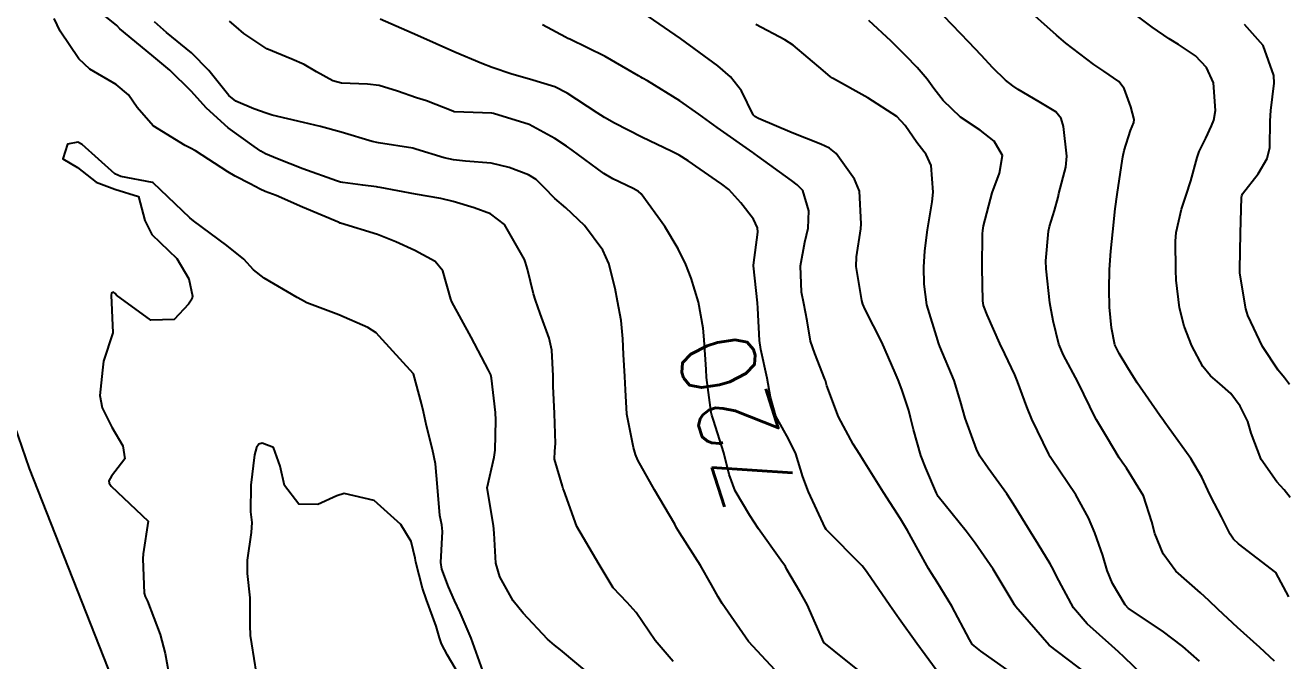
# Model space of a CAD drawing. Header units: metres. Extents: x 298520 to 308411, y 7433745 to 7450750.
# Drawn here: x 304905.3 to 304972.6, y 7438634.6 to 7438668.4 of the extents above; entities that cross this region are included whole.
import ezdxf
from ezdxf.enums import TextEntityAlignment as Align

# ---------------------------------------------------------------- set-up
doc = ezdxf.new("R2010")
doc.units = ezdxf.units.M
doc.header["$LTSCALE"] = 10
for name, color, linetype in [('Cotas', 45, 'Continuous'), ('Curvas de Nivel 1m', 11, 'Continuous'), ('Curvas de Nivel 5m', 15, 'Continuous'), ('Linha Férrea', 251, 'TRACKS')]:
    doc.layers.add(name, color=color, linetype=linetype)
doc.styles.add('Style-STANDARD', font='STANDARD.shx')
doc.linetypes.add('TRACKS', pattern='A,0.15,[130,ltypeshp.shx,S=0.25,R=0,X=0,Y=0],0.15', length=0.3)

msp = doc.modelspace()

# ---------------------------------------------------------------- linework, layer by layer
at = {"layer": 'Curvas de Nivel 1m', "flags": 128}
for points, elevation in [([(304939.802, 7438634.584), (304938.852, 7438635.71), (304937.835, 7438637.192), (304937.364, 7438637.727), (304936.614, 7438638.502), (304935.863, 7438639.75), (304934.677, 7438641.762), (304933.987, 7438643.694), (304933.962, 7438643.77), (304933.914, 7438643.905), (304933.499, 7438645.347), (304933.509, 7438645.776), (304933.539, 7438646.176), (304933.498, 7438647.777), (304933.43, 7438649.231), (304933.417, 7438649.778), (304933.356, 7438651.139), (304933.208, 7438651.782), (304932.729, 7438653.083), (304932.487, 7438653.793), (304932.38, 7438654.139), (304932.049, 7438655.443), (304931.957, 7438655.801), (304931.901, 7438655.956), (304930.828, 7438657.813), (304930.089, 7438658.379), (304929.212, 7438658.708), (304928.095, 7438659.044), (304927.441, 7438659.194), (304926.098, 7438659.423), (304924.212, 7438659.779), (304924.102, 7438659.798), (304924.023, 7438659.812), (304923.303, 7438659.902), (304922.236, 7438660.05), (304922.104, 7438660.075), (304921.888, 7438660.139), (304920.111, 7438660.783), (304918.757, 7438661.313), (304918.119, 7438661.579), (304917.874, 7438661.717), (304917.508, 7438661.969), (304916.137, 7438662.948), (304914.981, 7438664.002), (304914.162, 7438664.898), (304913.032, 7438666.021), (304912.184, 7438666.739), (304910.555, 7438668.055), (304910.374, 7438668.227), (304910.206, 7438668.392), (304908.679, 7438669.615)], 718), ([(304972.561, 7438638.02), (304971.863, 7438639.32), (304969.878, 7438640.838), (304969.622, 7438641.085), (304969.444, 7438641.347), (304968.977, 7438642.273), (304968.419, 7438643.362), (304968.25, 7438643.699), (304967.923, 7438644.378), (304967.344, 7438645.376), (304965.961, 7438647.295), (304965.89, 7438647.391), (304965.698, 7438647.661), (304964.485, 7438649.405), (304963.991, 7438650.204), (304963.538, 7438650.956), (304963.305, 7438651.42), (304963.119, 7438652.321), (304963.02, 7438653.425), (304962.993, 7438654.376), (304963.025, 7438655.425), (304963.092, 7438656.401), (304963.195, 7438657.423), (304963.325, 7438658.651), (304963.428, 7438659.42), (304963.664, 7438660.962), (304963.734, 7438661.416), (304963.8, 7438661.743), (304964.144, 7438662.823), (304964.315, 7438663.244), (304964.331, 7438663.408), (304964.16, 7438664.078), (304963.802, 7438665.048), (304963.51, 7438665.42), (304962.721, 7438665.974), (304962.182, 7438666.327), (304960.701, 7438667.455), (304960.199, 7438667.888), (304958.413, 7438669.478)], 727), ([(304935.552, 7438633.752), (304933.807, 7438635.201), (304933.488, 7438635.453), (304933.128, 7438635.78), (304931.833, 7438637.157), (304931.293, 7438637.805), (304930.586, 7438639.082), (304930.377, 7438639.815), (304930.278, 7438641.416), (304930.244, 7438641.816), (304929.913, 7438643.82), (304930.292, 7438645.454), (304930.344, 7438645.816), (304930.366, 7438647.407), (304930.346, 7438647.816), (304930.142, 7438649.657), (304930.104, 7438649.819), (304929.985, 7438650.078), (304929.051, 7438651.83), (304928.031, 7438653.715), (304927.985, 7438653.841), (304927.56, 7438655.359), (304927.145, 7438655.854), (304926.061, 7438656.428), (304925.058, 7438656.89), (304924.074, 7438657.289), (304922.114, 7438657.888), (304922.083, 7438657.896), (304922.029, 7438657.921), (304920.091, 7438658.735), (304918.691, 7438659.36), (304918.099, 7438659.579), (304917.832, 7438659.696), (304917.31, 7438659.972), (304916.501, 7438660.378), (304916.109, 7438660.613), (304914.401, 7438661.726), (304914.122, 7438661.876), (304913.836, 7438662.013), (304912.139, 7438663.069), (304911.299, 7438664.043), (304910.822, 7438664.713), (304910.165, 7438665.265), (304908.772, 7438666.074), (304908.181, 7438666.627), (304907.19, 7438668.095), (304906.87, 7438668.761)], 717), ([(304953.799, 7438634.147), (304953.207, 7438634.94), (304952.762, 7438635.546), (304951.832, 7438636.863), (304951.339, 7438637.565), (304950.126, 7438639.311), (304949.936, 7438639.579), (304949.864, 7438639.667), (304947.947, 7438641.599), (304947.884, 7438641.692), (304947.001, 7438643.614), (304946.708, 7438644.405), (304946.333, 7438645.624), (304945.945, 7438646.421), (304945.265, 7438647.637), (304944.977, 7438648.636), (304944.807, 7438649.642), (304944.466, 7438651.178), (304944.391, 7438651.646), (304944.309, 7438653.367), (304944.296, 7438653.647), (304944.078, 7438655.625), (304944.081, 7438655.65), (304944.309, 7438657.418), (304944.301, 7438657.648), (304944.087, 7438658.098), (304943.401, 7438658.966), (304942.764, 7438659.67), (304942.397, 7438659.967), (304942.108, 7438660.163), (304940.603, 7438661.21), (304940.121, 7438661.509), (304939.731, 7438661.704), (304938.134, 7438662.455), (304936.682, 7438663.205), (304936.149, 7438663.514), (304935.771, 7438663.754), (304934.163, 7438664.803), (304933.517, 7438665.13), (304932.17, 7438665.549), (304931.227, 7438665.809), (304930.178, 7438666.169), (304929.627, 7438666.38), (304928.19, 7438666.978), (304926.203, 7438667.87), (304924.211, 7438668.738)], 721), ([(304961.798, 7438633.947), (304959.813, 7438635.46), (304958.043, 7438637.487), (304957.96, 7438637.604), (304957.846, 7438637.815), (304956.828, 7438639.5), (304955.877, 7438640.883), (304955.394, 7438641.515), (304953.91, 7438643.364), (304953.81, 7438643.532), (304953.249, 7438644.863), (304952.99, 7438645.544), (304952.591, 7438646.913), (304952.433, 7438647.553), (304952.337, 7438647.925), (304951.978, 7438649.047), (304951.773, 7438649.562), (304951.62, 7438649.93), (304950.907, 7438651.571), (304950.029, 7438653.301), (304949.904, 7438653.581), (304949.846, 7438653.771), (304949.549, 7438655.585), (304949.554, 7438656.092), (304949.785, 7438657.583), (304949.814, 7438657.855), (304949.719, 7438659.584), (304949.46, 7438660.236), (304948.484, 7438661.596), (304948.127, 7438661.877), (304947.656, 7438662.081), (304946.139, 7438662.692), (304944.342, 7438663.456), (304944.152, 7438663.562), (304944.068, 7438663.651), (304943.436, 7438664.931), (304942.856, 7438665.67), (304942.181, 7438666.246), (304940.203, 7438667.7), (304938.216, 7438669.069)], 723), ([(304971.806, 7438634.604), (304971.009, 7438635.328), (304969.829, 7438636.392), (304968.794, 7438637.356), (304968.312, 7438637.828), (304967.852, 7438638.233), (304966.544, 7438639.383), (304965.872, 7438640.307), (304965.431, 7438641.395), (304965.279, 7438642.01), (304964.833, 7438643.401), (304963.927, 7438644.856), (304963.692, 7438645.175), (304963.534, 7438645.416), (304962.913, 7438646.461), (304962.328, 7438647.435), (304962.198, 7438647.669), (304961.97, 7438648.137), (304961.341, 7438649.446), (304960.58, 7438650.871), (304960.324, 7438651.457), (304960.021, 7438652.693), (304959.872, 7438653.462), (304959.839, 7438653.658), (304959.654, 7438655.464), (304959.641, 7438655.882), (304959.778, 7438657.463), (304959.835, 7438657.712), (304960.094, 7438658.562), (304960.283, 7438659.276), (304960.325, 7438659.458), (304960.701, 7438660.871), (304960.754, 7438661.454), (304960.574, 7438663.028), (304960.449, 7438663.457), (304960.156, 7438663.806), (304959.284, 7438664.347), (304958.168, 7438664.997), (304957.871, 7438665.186), (304957.481, 7438665.49), (304956.821, 7438666.142), (304956.186, 7438666.816), (304955.535, 7438667.517), (304954.213, 7438668.896)], 726), ([(304972.631, 7438643.309), (304972.307, 7438643.705), (304971.921, 7438644.138), (304971.089, 7438645.328), (304970.565, 7438646.722), (304970.377, 7438647.336), (304969.971, 7438648.167), (304969.472, 7438648.842), (304968.887, 7438649.356), (304968.392, 7438649.768), (304967.992, 7438650.269), (304967.407, 7438651.376), (304966.993, 7438652.405), (304966.745, 7438653.383), (304966.571, 7438654.861), (304966.549, 7438655.385), (304966.529, 7438656.933), (304966.566, 7438657.385), (304966.847, 7438658.631), (304967.099, 7438659.38), (304967.352, 7438660.136), (304967.681, 7438661.374), (304967.798, 7438661.703), (304968.139, 7438662.414), (304968.452, 7438663.062), (304968.568, 7438663.364), (304968.665, 7438663.869), (304968.544, 7438665.356), (304968.181, 7438666.155), (304967.599, 7438666.781), (304966.689, 7438667.383), (304966.197, 7438667.681), (304965.297, 7438668.309), (304964.218, 7438669.112)], 728), ([(304945.701, 7438633.631), (304943.813, 7438635.65), (304942.416, 7438637.671), (304942.194, 7438638.023), (304941.853, 7438638.657), (304941.261, 7438639.686), (304940.161, 7438641.417), (304939.99, 7438641.699), (304939.886, 7438641.893), (304938.816, 7438643.711), (304937.929, 7438645.286), (304937.805, 7438645.595), (304937.76, 7438645.723), (304937.693, 7438645.967), (304937.344, 7438647.729), (304937.268, 7438649.023), (304937.239, 7438649.731), (304937.163, 7438650.901), (304937.131, 7438651.733), (304937.033, 7438652.72), (304936.852, 7438653.738), (304936.722, 7438654.422), (304936.392, 7438655.745), (304936.064, 7438656.456), (304935.082, 7438657.76), (304934.092, 7438658.702), (304933.517, 7438659.198), (304932.937, 7438659.787), (304932.515, 7438660.202), (304932.109, 7438660.455), (304931.084, 7438660.84), (304930.115, 7438661.072), (304928.759, 7438661.191), (304928.117, 7438661.248), (304927.626, 7438661.356), (304926.122, 7438661.825), (304925.954, 7438661.872), (304924.127, 7438662.163), (304923.786, 7438662.238), (304922.135, 7438662.719), (304921.049, 7438663.021), (304920.142, 7438663.239), (304918.478, 7438663.626), (304918.149, 7438663.728), (304917.49, 7438663.97), (304916.538, 7438664.366), (304916.16, 7438664.679), (304915.096, 7438666.001), (304914.187, 7438666.941), (304912.858, 7438668.023), (304912.208, 7438668.587)], 719), ([(304957.798, 7438633.987), (304956.178, 7438635.138), (304955.812, 7438635.413), (304955.717, 7438635.511), (304955.573, 7438635.756), (304954.624, 7438637.522), (304953.856, 7438638.807), (304953.572, 7438639.247), (304953.397, 7438639.537), (304952.848, 7438640.521), (304952.266, 7438641.554), (304951.892, 7438642.17), (304950.997, 7438643.569), (304949.93, 7438645.269), (304949.736, 7438645.582), (304949.387, 7438646.14), (304948.609, 7438647.594), (304947.979, 7438649.247), (304947.904, 7438649.523), (304947.881, 7438649.602), (304947.345, 7438650.959), (304947.119, 7438651.613), (304946.936, 7438652.7), (304946.765, 7438653.619), (304946.641, 7438654.223), (304946.577, 7438655.622), (304946.818, 7438656.872), (304946.981, 7438657.617), (304947.023, 7438658.547), (304946.701, 7438659.621), (304946.41, 7438659.93), (304946.108, 7438660.149), (304944.317, 7438661.452), (304944.122, 7438661.597), (304944.09, 7438661.618), (304944.044, 7438661.651), (304942.142, 7438662.971), (304941.163, 7438663.69), (304940.16, 7438664.399), (304938.435, 7438665.453), (304938.172, 7438665.6), (304938.092, 7438665.641), (304937.962, 7438665.723), (304936.188, 7438666.755), (304934.308, 7438667.662), (304934.202, 7438667.71), (304934.079, 7438667.772), (304932.857, 7438668.438)], 722), ([(304965.27, 7438633.395), (304963.807, 7438634.814), (304963.502, 7438635.106), (304963.144, 7438635.42), (304961.83, 7438636.582), (304961.102, 7438637.447), (304960.194, 7438639.123), (304960.032, 7438639.458), (304959.866, 7438639.771), (304959.227, 7438640.821), (304958.812, 7438641.476), (304957.905, 7438642.957), (304957.555, 7438643.494), (304956.568, 7438644.863), (304956.13, 7438645.508), (304955.938, 7438645.875), (304955.332, 7438647.516), (304955.086, 7438648.404), (304954.75, 7438649.522), (304954.001, 7438651.332), (304953.943, 7438651.471), (304953.925, 7438651.531), (304953.879, 7438651.658), (304953.297, 7438653.541), (304953.154, 7438654.654), (304953.145, 7438655.544), (304953.19, 7438656.419), (304953.339, 7438657.541), (304953.588, 7438659.028), (304953.631, 7438659.537), (304953.53, 7438660.952), (304953.266, 7438661.543), (304952.765, 7438662.183), (304952.146, 7438663.078), (304951.714, 7438663.564), (304950.163, 7438664.556), (304948.277, 7438665.599), (304948.174, 7438665.666), (304947.779, 7438666.006), (304946.199, 7438667.351), (304945.743, 7438667.635), (304944.211, 7438668.453)], 724), ([(304972.601, 7438649.311), (304972.332, 7438649.66), (304971.99, 7438650.069), (304971.158, 7438651.328), (304970.385, 7438652.979), (304970.273, 7438653.338), (304970.047, 7438654.703), (304969.961, 7438655.251), (304969.955, 7438655.341), (304969.952, 7438655.444), (304969.985, 7438657.341), (304970.041, 7438659.279), (304970.053, 7438659.341), (304970.104, 7438659.442), (304970.936, 7438660.51), (304971.403, 7438661.327), (304971.542, 7438661.916), (304971.56, 7438663.326), (304971.6, 7438663.884), (304971.782, 7438665.324), (304971.767, 7438665.734), (304971.2, 7438667.33), (304970.21, 7438668.447)], 729), ([(304929.773, 7438633.841), (304929.063, 7438635.828), (304928.472, 7438637.195), (304928.171, 7438637.837), (304927.85, 7438638.555), (304927.501, 7438639.487), (304927.448, 7438639.846), (304927.536, 7438641.501), (304927.502, 7438641.846), (304927.392, 7438642.345), (304927.27, 7438643.85), (304927.168, 7438645.094), (304927.006, 7438645.854), (304926.689, 7438647.121), (304926.523, 7438647.862), (304926.409, 7438648.305), (304925.983, 7438649.87), (304924.164, 7438651.888), (304924.005, 7438652.054), (304923.557, 7438652.35), (304922.019, 7438653.007), (304920.316, 7438653.65), (304920.031, 7438653.805), (304919.808, 7438653.942), (304918.043, 7438654.972), (304917.488, 7438655.409), (304916.963, 7438655.976), (304916.064, 7438656.701), (304914.28, 7438658.008), (304914.085, 7438658.178), (304912.146, 7438660.03), (304912.103, 7438660.046), (304910.415, 7438660.364), (304910.107, 7438660.513), (304908.363, 7438662.078), (304908.125, 7438662.189), (304907.586, 7438662.088), (304907.332, 7438661.309), (304908.111, 7438660.85), (304909.111, 7438660.07), (304910.099, 7438659.692), (304911.368, 7438659.313), (304911.7, 7438658.036), (304912.072, 7438657.284), (304913.407, 7438656.016), (304914.042, 7438654.927), (304914.227, 7438654.008), (304914.19, 7438653.849), (304914.026, 7438653.582), (304913.26, 7438652.772), (304912.013, 7438652.732), (304910.193, 7438654.058), (304910.123, 7438654.148), (304910.035, 7438654.218), (304909.93, 7438654.165), (304909.916, 7438654.061), (304910.003, 7438652.06), (304909.502, 7438650.55), (304909.444, 7438650.065), (304909.305, 7438648.731), (304909.434, 7438648.065), (304909.948, 7438647.049), (304910.528, 7438646.054), (304910.627, 7438645.352), (304909.917, 7438644.445), (304909.787, 7438644.188), (304909.802, 7438644.061), (304909.911, 7438643.911), (304911.883, 7438642.04), (304911.606, 7438640.302), (304911.583, 7438640.043), (304911.668, 7438638.218), (304911.719, 7438638.041), (304911.839, 7438637.79), (304912.518, 7438636.029), (304912.78, 7438635.003), (304912.963, 7438634.022)], 716)]:
    msp.add_lwpolyline(points, dxfattribs=dict(at, elevation=elevation))
at = {"layer": 'Curvas de Nivel 5m', "flags": 128}
for points, elevation in [([(304949.797, 7438634.012), (304948.925, 7438634.714), (304947.813, 7438635.6), (304946.929, 7438637.614), (304946.546, 7438638.315), (304945.861, 7438639.48), (304945.774, 7438639.631), (304945.527, 7438639.972), (304944.349, 7438641.645), (304943.893, 7438642.352), (304943.111, 7438643.662), (304942.78, 7438644.526), (304942.51, 7438645.671), (304941.959, 7438647.411), (304941.863, 7438647.681), (304941.828, 7438647.818), (304941.587, 7438649.684), (304941.558, 7438650.113), (304941.46, 7438651.685), (304941.4, 7438652.298), (304941.151, 7438653.689), (304940.767, 7438654.971), (304940.481, 7438655.696), (304940.065, 7438656.526), (304939.361, 7438657.707), (304938.1, 7438659.44), (304937.956, 7438659.576), (304937.677, 7438659.726), (304936.605, 7438660.24), (304936.111, 7438660.535), (304934.436, 7438661.767), (304934.126, 7438661.986), (304933.517, 7438662.394), (304932.143, 7438663.128), (304930.253, 7438663.717), (304930.152, 7438663.734), (304928.181, 7438663.811), (304928.153, 7438663.815), (304928.079, 7438663.841), (304926.683, 7438664.387), (304926.16, 7438664.559), (304925.135, 7438664.908), (304924.166, 7438665.208), (304923.551, 7438665.284), (304922.167, 7438665.335), (304921.703, 7438665.452), (304920.839, 7438665.93), (304920.179, 7438666.317), (304919.516, 7438666.613), (304918.191, 7438667.15), (304916.963, 7438667.979), (304916.551, 7438668.329), (304916.209, 7438668.635)], 720), ([(304967.805, 7438634.601), (304966.926, 7438635.379), (304965.825, 7438636.225), (304964.036, 7438637.408), (304963.845, 7438637.601), (304963.171, 7438638.736), (304962.892, 7438639.425), (304962.66, 7438640.218), (304962.235, 7438641.435), (304961.895, 7438642.22), (304961.22, 7438643.447), (304959.932, 7438645.363), (304959.89, 7438645.419), (304959.869, 7438645.461), (304959.791, 7438645.606), (304958.888, 7438647.476), (304958.62, 7438648.131), (304958.129, 7438649.479), (304957.986, 7438649.826), (304957.445, 7438650.936), (304957.179, 7438651.492), (304956.509, 7438653.019), (304956.325, 7438653.506), (304956.281, 7438653.752), (304956.239, 7438655.507), (304956.264, 7438657.323), (304956.28, 7438657.507), (304956.322, 7438657.744), (304956.776, 7438659.5), (304957.171, 7438660.551), (304957.323, 7438661.492), (304956.891, 7438662.256), (304956.143, 7438662.827), (304955.101, 7438663.521), (304954.162, 7438664.403), (304953.68, 7438665.049), (304953.32, 7438665.543), (304952.792, 7438666.164), (304952.191, 7438666.78), (304951.405, 7438667.568), (304950.214, 7438668.661)], 725), ([(304928.44, 7438633.834), (304927.804, 7438634.925), (304927.489, 7438635.524), (304927.38, 7438635.846), (304927.203, 7438636.468), (304926.682, 7438637.857), (304926.469, 7438638.48), (304926.113, 7438639.866), (304926.074, 7438640.076), (304925.874, 7438640.97), (304925.318, 7438641.876), (304923.902, 7438643.153), (304922.306, 7438643.515), (304921.905, 7438643.402), (304920.898, 7438642.93), (304919.898, 7438642.951), (304919.134, 7438643.948), (304918.899, 7438644.975), (304918.539, 7438645.954), (304917.936, 7438646.185), (304917.762, 7438646.136), (304917.645, 7438645.964), (304917.532, 7438645.569), (304917.343, 7438643.969), (304917.323, 7438642.537), (304917.382, 7438641.968), (304917.362, 7438641.452), (304917.134, 7438639.971), (304917.143, 7438639.257), (304917.279, 7438637.968), (304917.277, 7438636.512), (304917.307, 7438635.968), (304917.374, 7438635.532), (304917.613, 7438633.963)], 715)]:
    msp.add_lwpolyline(points, dxfattribs=dict(at, elevation=elevation))
at = {"layer": 'Linha Férrea', "flags": 128}
msp.add_lwpolyline([(300390.138, 7445663.286), (300388.273, 7445642.587), (300386.702, 7445627.36), (300384.024, 7445601.103), (300380.705, 7445566.184), (300378.297, 7445539.758), (300376.765, 7445527.063), (300375.637, 7445515.991), (300374.016, 7445498.124), (300371.921, 7445476.07), (300370.867, 7445464.717), (300367.05, 7445423.378), (300366.151, 7445410.092), (300364.456, 7445389.564), (300363.356, 7445368.873), (300361.411, 7445330.058), (300361.37, 7445309.909), (300361.956, 7445290.446), (300362.489, 7445283.285), (300363.196, 7445273.278), (300363.774, 7445267.175), (300364.541, 7445259.854), (300365.757, 7445249.669), (300366.863, 7445242.832), (300368.084, 7445236.051, 0.005149), (300369.852, 7445226.786, 0.005718), (300370.927, 7445221.752), (300372.786, 7445212.976), (300373.781, 7445208.605), (300378.071, 7445189.255), (300381.54, 7445175.422), (300383.821, 7445166.983), (300388.177, 7445152.269), (300392.62, 7445138.515), (300395.697, 7445129.291), (300398.949, 7445120.737), (300403.321, 7445109.86), (300408.622, 7445096.955), (300412.967, 7445087.049), (300416.9, 7445078.65), (300424.261, 7445063.163), (300426.442, 7445058.74), (300429.811, 7445052.008), (300433.474, 7445045.054), (300438.025, 7445036.97), (300443.964, 7445026.337), (300451.877, 7445013.502), (300463.377, 7444995.42), (300483.49, 7444965.252), (300499.728, 7444939.408), (300503.345, 7444933.672), (300509.142, 7444924.38), (300512.961, 7444918.022), (300518.286, 7444908.982), (300528.299, 7444889.97, -0.023407), (300540.427, 7444864.067), (300550.262, 7444840.33, -0.039243), (300570.773, 7444777.241), (300572.358, 7444771.008), (300576.221, 7444755.17), (300577.488, 7444749.736), (300583.766, 7444715.108), (300585.896, 7444701.144), (300587.83, 7444686.233), (300589.161, 7444673.008), (300590.54, 7444657.746), (300591.521, 7444638.25), (300592.353, 7444601.187), (300592.689, 7444589.316), (300592.956, 7444577.901), (300593.794, 7444557.292), (300596.531, 7444523.517), (300597.22, 7444513.713), (300599.692, 7444494.294), (300601.087, 7444483.901), (300603.953, 7444468.335), (300608.16, 7444446.981), (300614.274, 7444421.256), (300619.101, 7444406.308), (300628.307, 7444379.621), (300640.644, 7444346.078), (300647.105, 7444331.542), (300659.993, 7444305.217), (300680.042, 7444268.657), (300686, 7444259.946), (300693.153, 7444249.428), (300698.099, 7444242.353), (300702.714, 7444236.129), (300710.474, 7444225.638), (300720.904, 7444212.821), (300726.111, 7444206.417), (300736.271, 7444194.678), (300741.644, 7444188.725), (300747.554, 7444182.182), (300756.16, 7444173.468), (300765.566, 7444164.257), (300789.533, 7444142.248), (300797.636, 7444135.349), (300814.361, 7444121.448), (300829.569, 7444109.496), (300847.172, 7444095.642), (300860.237, 7444085.502), (300875.814, 7444073.454), (300887.627, 7444063.926), (300902.177, 7444052.118), (300910.849, 7444045.268), (300919.246, 7444038.444), (300930.491, 7444029.453), (300940.519, 7444021.366), (300959.031, 7444006.524), (300967.117, 7444000.123), (300992.604, 7443980.766), (301008.105, 7443968.778), (301017.689, 7443961.414), (301027.955, 7443953.3), (301035.346, 7443946.69), (301044.565, 7443938.305), (301049.995, 7443933.256), (301056.168, 7443926.919), (301062.82, 7443920.1), (301069.616, 7443912.788), (301072.591, 7443909.571), (301078.11, 7443903.232), (301085.691, 7443893.884), (301092.219, 7443885.856), (301102.629, 7443872.213), (301109.299, 7443863.194), (301115.618, 7443854.24), (301119.663, 7443848.425), (301126.174, 7443838.618), (301134.279, 7443825.946), (301139.06, 7443817.901), (301147.655, 7443803.047), (301153.774, 7443791.347), (301163.721, 7443770.989), (301172.319, 7443750.713), (301173.014, 7443749.072), (301175.193, 7443743.051), (301178.06, 7443735.227, -0.013113), (301181.782, 7443724.182, 0.006961), (301185.055, 7443714.061, -0.02185), (301187.463, 7443705.778, 0.009367), (301189.429, 7443698.327, -0.011026), (301192.107, 7443688.042, -0.010749), (301193.431, 7443681.862), (301195.242, 7443673.124), (301196.848, 7443665.341, -0.017341), (301198.502, 7443655.633, -0.002404), (301198.816, 7443653.214), (301199.742, 7443646.873), (301200.49, 7443641.984), (301201.379, 7443633.382), (301202.4, 7443624.157), (301203.573, 7443607.689), (301204.134, 7443595.881), (301204.412, 7443584.69), (301204.419, 7443571.805), (301203.755, 7443555.788), (301203.295, 7443544.851), (301202.72, 7443536.545), (301201.957, 7443528.009), (301200.8, 7443517.51), (301199.306, 7443507.417, -0.002796), (301197.294, 7443494.324, -0.002765), (301195.784, 7443485.174), (301193.354, 7443471.997), (301189.033, 7443446.948), (301185.026, 7443429.323), (301183.448, 7443420.43), (301179.58, 7443403.262), (301176.302, 7443387.183), (301174.512, 7443379.085), (301172.721, 7443370.927), (301171.22, 7443363.766), (301169.45, 7443355.32), (301167.054, 7443343.894), (301165.057, 7443333.497), (301163.797, 7443327.469), (301162.097, 7443317.394), (301160.999, 7443311.102), (301160.544, 7443307.938, 0.00872), (301159.071, 7443298.714, 0.011025), (301157.814, 7443288.178, 0.003327), (301156.489, 7443273.516, 0.014016), (301155.891, 7443262.727), (301155.69, 7443255.375), (301155.735, 7443249.619), (301155.689, 7443248.229), (301155.565, 7443237.914), (301156.067, 7443225.129), (301156.814, 7443212.975), (301157.727, 7443203.385), (301159.013, 7443193.365), (301160.984, 7443179.581), (301165.411, 7443158.878, 0.021046), (301168.604, 7443146.517, -0.008153), (301171.029, 7443138.04, 0.024783), (301177.229, 7443118.803), (301181.778, 7443106.699), (301187.296, 7443093.239), (301191.924, 7443083.104), (301195.719, 7443075.36), (301200.618, 7443065.468), (301205.079, 7443056.938), (301209.98, 7443047.995), (301214.776, 7443040.202), (301218.392, 7443034.667, -0.013428), (301222.602, 7443027.828, 0.044384), (301225.541, 7443023.655), (301235.036, 7443010.4), (301244.914, 7442997.799), (301254.24, 7442986.576), (301264.539, 7442975.476), (301270.858, 7442968.771), (301281.102, 7442958.334), (301293.801, 7442946.487), (301301.054, 7442939.926), (301310.555, 7442931.611), (301316.915, 7442925.85), (301331.976, 7442913.196), (301344.028, 7442903.03), (301355.945, 7442893.119), (301370.444, 7442881.2), (301382.876, 7442870.936), (301394.482, 7442860.952), (301410.14, 7442848.053), (301424.737, 7442835.715), (301434.187, 7442827.875), (301451.03, 7442813.917), (301472.216, 7442796.411), (301493.728, 7442778.119), (301508.638, 7442766.497), (301530.095, 7442748.912), (301545.197, 7442736.132), (301557.154, 7442726.112), (301573.074, 7442712.546), (301600.32, 7442690.328), (301616.06, 7442676.856), (301626.898, 7442667.653), (301635.865, 7442659.561), (301644.72, 7442651.625), (301650.672, 7442645.857), (301658.362, 7442638.39), (301667.416, 7442629.171), (301677.318, 7442618.212), (301684.208, 7442610.331), (301685.559, 7442608.461), (301692.227, 7442599.947), (301697.482, 7442593.686), (301703.245, 7442585.579), (301711.963, 7442572.995), (301716.867, 7442565.205), (301722.791, 7442554.651), (301727.971, 7442544.999), (301731.882, 7442537.582), (301735.879, 7442529.499, -0.007359), (301738.319, 7442524.378, -0.01023), (301742.497, 7442514.75), (301747.097, 7442503.504), (301750.663, 7442493.898), (301756.217, 7442477.378), (301760.577, 7442462.537, -0.018582), (301762.374, 7442455.456, 0.018559), (301763.713, 7442450.179, -0.032128), (301766.18, 7442439.218, 0.00807), (301768.86, 7442423.908, -0.026744), (301771.378, 7442405.502), (301772.288, 7442397.725), (301772.796, 7442394.337), (301773.443, 7442387.076), (301774.375, 7442375.736), (301775.395, 7442362.312), (301776.313, 7442348.412), (301778.671, 7442310.701), (301780.03, 7442290.943), (301780.836, 7442277.925), (301783.337, 7442249.214), (301783.72, 7442245.35), (301784.542, 7442239.459), (301785.643, 7442232.157, 0.002711), (301787.276, 7442221.703, 0.007075), (301789.189, 7442210.856, 0.007646), (301791.464, 7442199.861), (301793.373, 7442191.92), (301797.12, 7442178.155), (301800.102, 7442169.407, 0.009953), (301804.065, 7442158.499, -0.007621), (301807.359, 7442149.561, 0.022254), (301808.555, 7442146.587, -0.012351), (301809.491, 7442144.386, 0.032852), (301812.16, 7442138.762, -0.032294), (301813.045, 7442136.904), (301815.308, 7442131.84), (301815.993, 7442130.266), (301816.396, 7442129.196), (301819.556, 7442122.197), (301823.001, 7442115.494), (301830.584, 7442101.084), (301839.152, 7442085.664), (301843.496, 7442078.542), (301850.196, 7442067.554), (301858.693, 7442054.045), (301863.245, 7442047.588), (301867.173, 7442041.032), (301873.978, 7442030.324), (301883.717, 7442015.655), (301887.904, 7442008.992), (301891.38, 7442002.823), (301900.356, 7441988.728), (301907.318, 7441977.485), (301910.059, 7441973.421), (301914.277, 7441965.724), (301921.034, 7441954.575), (301924.537, 7441948.214), (301930.657, 7441937.174), (301934.957, 7441928.167), (301937.994, 7441921.882), (301947.13, 7441903.133), (301952.174, 7441892.061, -0.023638), (301956.957, 7441880.092, 0.025224), (301957.871, 7441877.825), (301959.8, 7441872.55, 0.006059), (301962.172, 7441866.298, -0.017887), (301964.384, 7441860.024), (301966.57, 7441854.123), (301970.479, 7441842.459), (301974.027, 7441831.897), (301975.747, 7441826.72), (301981.13, 7441810.704), (301983.836, 7441803.064), (301987.767, 7441790.303), (301994.569, 7441769.887), (301997.64, 7441761.364), (302001.324, 7441749.6), (302003.54, 7441742.399), (302008.624, 7441727.325), (302013.405, 7441713.393), (302021.033, 7441691.69), (302025.675, 7441680.444, 0.004558), (302036.175, 7441655.645, 0.015031), (302044.196, 7441638.594, -0.016219), (302046.093, 7441634.537), (302051.241, 7441624.381), (302058.506, 7441610.843), (302068.014, 7441594.737), (302072.244, 7441588.119, 0.003902), (302076.369, 7441581.772, 0.015009), (302081.064, 7441575.115, 0.005181), (302084.767, 7441570.291, -0.019038), (302087.165, 7441566.98, 0.020513), (302092.349, 7441559.869, 0.013181), (302101.292, 7441549.191, 0.015621), (302106.076, 7441544.106, -0.021065), (302109.748, 7441540.116), (302119.18, 7441530.403), (302127.461, 7441522.282, 0.027914), (302140.203, 7441511.111, 0.003217), (302152.97, 7441501.252, 0.010084), (302159.81, 7441496.255, 0.016172), (302187.278, 7441478.319, 0.012828), (302197.932, 7441472.213, 0.001147), (302209.593, 7441465.955, 0.024075), (302225.338, 7441458.502, 0.000758), (302237.209, 7441453.589, 0.02258), (302249.888, 7441449.022, -0.007144), (302260.202, 7441445.662, 0.026273), (302271.365, 7441442.493, -0.017883), (302275.798, 7441441.314, 0.024864), (302289.194, 7441437.952, 0.00374), (302314.611, 7441433.097), (302324.52, 7441431.585), (302350.97, 7441427.35), (302403.932, 7441419.889), (302450.892, 7441412.882), (302483.661, 7441407.686, -0.004506), (302494.443, 7441405.877, -0.012154), (302520.857, 7441400.534, -0.003738), (302540.978, 7441395.794, -0.038997), (302569.59, 7441386.414, -0.006183), (302604.635, 7441371.302, -0.023344), (302613.012, 7441367.087, 0.031556), (302616.049, 7441365.621), (302623.497, 7441361.581, 0.007396), (302626.721, 7441359.892, -0.011149), (302636.553, 7441354.651, -0.027477), (302643.547, 7441350.197, 0.020494), (302648.952, 7441346.647, -0.020985), (302658.468, 7441340.386, 0.001079), (302670.254, 7441331.94, -0.02025), (302681.249, 7441323.405, 0.015093), (302684.623, 7441320.728, -0.031227), (302694.524, 7441312.343, 0.007381), (302708.64, 7441299.183, -0.023713), (302718.351, 7441289.518, -0.006315), (302726.135, 7441280.78, 0.002995), (302732.608, 7441273.417, -0.009623), (302740.225, 7441264.516, -0.003497), (302746.152, 7441257.21, -0.02588), (302748.848, 7441253.456, 0.023508), (302751.725, 7441249.411), (302757.745, 7441240.911), (302763.999, 7441231.604), (302768.759, 7441224.332), (302776.387, 7441211.102), (302789.215, 7441186.977), (302789.398, 7441186.413), (302792.141, 7441180.315), (302793.519, 7441176.943), (302796.813, 7441169.678), (302798.73, 7441165.162), (302804.376, 7441151.724), (302810.073, 7441137.488), (302815.561, 7441123.937), (302819.287, 7441114.571), (302826.033, 7441097.709), (302835.334, 7441074.478), (302843.374, 7441054.189), (302850.455, 7441037.129), (302855.088, 7441026.21), (302862.479, 7441010.365), (302866.737, 7441001.347), (302873.579, 7440988.496), (302880.607, 7440975.393), (302888.417, 7440963.717), (302929.35, 7440908.296), (302936.421, 7440900.148), (302946.186, 7440890.114), (302958.976, 7440877.956), (302968.822, 7440869.595), (302974.145, 7440865.094), (302983.013, 7440858.609), (302986.532, 7440855.585), (302993.7, 7440850.586), (303005.311, 7440842.499), (303015.548, 7440836.106), (303042.516, 7440821.164), (303065.465, 7440810.025), (303077.903, 7440803.843), (303083.771, 7440800.936), (303100.45, 7440793.633), (303125.453, 7440782.944), (303190.996, 7440755.217), (303204.437, 7440749.568), (303224.036, 7440741.254), (303234.524, 7440736.691), (303246.956, 7440731.098), (303260.782, 7440724.189), (303270.203, 7440719.421), (303279.499, 7440714.371), (303293.739, 7440706.031, -0.021016), (303306.872, 7440697.579, 0.020679), (303309.837, 7440695.668, -0.035501), (303319.385, 7440689.106, 0.005105), (303327.313, 7440682.916, -0.008707), (303335.824, 7440676.172), (303350.291, 7440663.761), (303360.373, 7440654.438), (303368.259, 7440646.439), (303380.735, 7440632.925, -0.033063), (303399.658, 7440609.494, -0.002416), (303409.659, 7440595.137), (303430.522, 7440563.676), (303455.833, 7440523.89), (303473.505, 7440496.315, 0.019531), (303482.755, 7440483.053, -0.008367), (303490.714, 7440472.167, 0.008632), (303498.464, 7440461.579), (303504.46, 7440453.69), (303511.436, 7440445.064), (303516.734, 7440438.601), (303522.889, 7440431.556), (303533.869, 7440419.12), (303543.437, 7440409.135), (303554.993, 7440397.935), (303563.098, 7440390.603), (303569.28, 7440385.246), (303579.415, 7440377.018), (303587.726, 7440370.668), (303596.89, 7440363.935, 0.026852), (303606.773, 7440357.46, -0.020172), (303615.086, 7440352.172), (303624.896, 7440346.091), (303631.109, 7440342.401), (303640.301, 7440337.173), (303655.546, 7440328.908), (303669.757, 7440321.51), (303684.283, 7440313.905), (303697.365, 7440307.198), (303710.432, 7440300.686), (303726.149, 7440292.555), (303738.792, 7440285.632), (303753.96, 7440277.14), (303766.631, 7440269.592, -0.013582), (303778.228, 7440262.249, -0.001169), (303786.751, 7440256.494, 0.001876), (303796.931, 7440249.64), (303809.979, 7440240.216), (303831.512, 7440223.657), (303855.499, 7440203.134), (303884.46, 7440175.626), (303906.937, 7440152.642), (303924.059, 7440134.638), (303945.342, 7440112.856), (303963.845, 7440093.338), (303983.237, 7440073.189), (304003.821, 7440052.923), (304023.721, 7440035.3), (304046.577, 7440017.093), (304064.381, 7440004.904), (304083.581, 7439992.882), (304105.865, 7439980.727), (304124.384, 7439972.077), (304146.087, 7439962.652), (304179.407, 7439950.109), (304212.715, 7439938.65), (304240.716, 7439928.713), (304271.441, 7439918.26), (304292.98, 7439910.389), (304318.983, 7439899.435), (304341.084, 7439888.545), (304358.523, 7439878.475), (304379.111, 7439864.562), (304395.358, 7439852.093), (304410.846, 7439839.12), (304429.354, 7439821.374), (304445.345, 7439804.309), (304458.188, 7439788.955), (304470.844, 7439772.137), (304484.958, 7439751.718), (304491.87, 7439740.994), (304507.245, 7439716.378), (304528.665, 7439682.526), (304547.921, 7439651.44), (304562.775, 7439628.036), (304576.332, 7439606.449), (304595.509, 7439575.863), (304614.25, 7439546.414), (304635.238, 7439513.083), (304651.906, 7439486.654), (304667.711, 7439462.3), (304688.433, 7439429.68), (304704.679, 7439403.782), (304723.401, 7439375.012), (304744.275, 7439342.026), (304763.254, 7439312.222), (304782.333, 7439281.376), (304793.667, 7439262.406), (304802.258, 7439248.498), (304811.361, 7439232.941), (304824.241, 7439208.492), (304835.668, 7439183.57), (304845.632, 7439159.697), (304853.274, 7439138.143), (304857.912, 7439122.419), (304865.295, 7439098.454), (304870.192, 7439076.122), (304873.115, 7439060.988), (304877.751, 7439035.31), (304879.212, 7439022.418), (304880.932, 7439006.51), (304881.79, 7438985.928), (304882.479, 7438962.553), (304882.652, 7438939.075), (304882.566, 7438907.475), (304882.052, 7438878.369), (304881.793, 7438852.669), (304881.45, 7438817.581), (304881.277, 7438806.994), (304881.298, 7438781.452), (304882.263, 7438758.259), (304883.481, 7438741.466), (304886.389, 7438721.187), (304889.538, 7438701.68), (304892.779, 7438687.682), (304899.676, 7438661.767), (304905.55, 7438644.847), (304911.097, 7438630.759), (304918.162, 7438613.839), (304924.983, 7438599.932), (304935.976, 7438575.737), (304952.415, 7438541.329), (304964.003, 7438518.492), (304976.268, 7438494.056), (304984.107, 7438479.723), (304990.577, 7438468.669), (305001.66, 7438452.622), (305018.782, 7438425.459), (305033.689, 7438404.499), (305047.065, 7438386.512), (305064.273, 7438364.872), (305081.397, 7438342.132), (305081.705, 7438341.713), (305086.806, 7438335.639), (305097.004, 7438322.14), (305103.523, 7438312.971), (305109.34, 7438304.48), (305112.242, 7438299.881), (305119.736, 7438287.795), (305126.722, 7438274.587), (305136.609, 7438255.144), (305146.577, 7438231.464), (305156.539, 7438202.161), (305163.61, 7438174.992)], format="xyb", dxfattribs=at)

# ---------------------------------------------------------------- texts
at = {"layer": 'Cotas', "style": 'Style-STANDARD'}
msp.add_text('720', height=4, rotation=107.64137, dxfattribs=at).set_placement((304943.162, 7438647.438, 720), align=Align.MIDDLE_CENTER)

doc.saveas('drawing.dxf')
